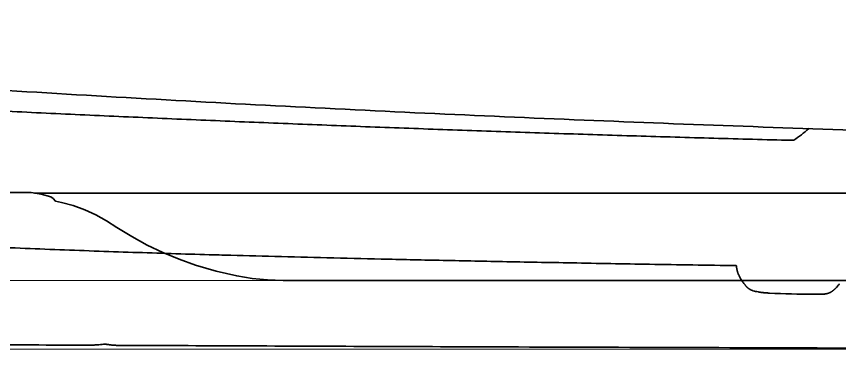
# Model space of a CAD drawing. Header units: millimetres. Extents: x 120 to 10915, y 515 to 8014.
# Drawn here: x 1441.3 to 1815.9, y 900.5 to 1052.3 of the extents above; entities that cross this region are included whole.
import ezdxf

# ---------------------------------------------------------------- set-up
doc = ezdxf.new("R2010")
doc.units = ezdxf.units.MM
doc.layers.get('0').update_dxf_attribs({"lineweight": 13})
for name, color, linetype, lineweight in [('201_Dimensions', 7, 'Continuous', 13), ('205_Chassis_top_view', 7, 'Continuous', 13), ('206_Cab_side_and_top_view', 7, 'Continuous', 13)]:
    doc.layers.add(name, color=color, linetype=linetype, lineweight=lineweight)

# ---------------------------------------------------------------- blocks, each defined once
blk = doc.blocks.new('2409089_1')
at = {"layer": '206_Cab_side_and_top_view', "color": 3, "lineweight": 35}
for p, q in [((1791.75, -1174.09), (1795.2, -1174.09)), ((1776.64, -1242.7), (1776.62, -1242.69)), ((1776.64, -1242.7), (1776.62, -1242.69)), ((1777.77, -1242.85), (1777.76, -1242.85)), ((1806.35, -1244.31), (1803.99, -1244.31))]:
    blk.add_line(p, q, dxfattribs=at)
for centre, radius, start, end in [((1608.66, 1490.14), 2717.57, 268.36656, 268.46665), ((1791.61, -1225.27), 23.87, 207.1489, 213.6865), ((1791.61, -1225.27), 23.87, 207.1489, 213.6865), ((1783.17, -1220.4), 23.23, 253.6819, 259.3571), ((1806.2, -790.01), 454.31, 267.2046, 269.7209)]:
    blk.add_arc(centre, radius, start, end, dxfattribs=at)
blk.add_ellipse((1840.29, -482.31), major_axis=(-69.68, -699.31), ratio=0.201493, start_param=0.168274, end_param=0.212911, dxfattribs=at)
for points, knots in [([(1053.95, -1117.65), (1077.39, -1120.53), (1124.73, -1125.91), (1196.38, -1133.02), (1269.06, -1139.38), (1341.84, -1145.01), (1414.47, -1150.03), (1486.76, -1154.48), (1559.21, -1158.46), (1631.68, -1162.01), (1704.16, -1165.16), (1776.61, -1167.95), (1849.09, -1170.41), (1897.41, -1171.84), (1921.57, -1172.51)], [0, 0, 0, 0, 70.845269, 142.945565, 215.996409, 289.699936, 361.944274, 434.404832, 506.975492, 579.610063, 652.102372, 724.612269, 797.122266, 869.644199, 869.644199, 869.644199, 869.644199]), ([(1791.75, -1174.09), (1780, -1173.78), (1756.5, -1173.13), (1721.26, -1172.09), (1686.02, -1170.97), (1650.78, -1169.77), (1615.54, -1168.5), (1580.31, -1167.15), (1545.08, -1165.73), (1509.86, -1164.24), (1474.63, -1162.66), (1439.41, -1161.02), (1404.2, -1159.3), (1368.99, -1157.5), (1333.78, -1155.63), (1298.58, -1153.68), (1263.39, -1151.66), (1228.2, -1149.57), (1193.03, -1147.4), (1157.86, -1145.15), (1122.69, -1142.83), (1087.52, -1140.44), (1052.28, -1137.96), (1016.98, -1135.41), (993.42, -1133.65), (981.65, -1132.76)], [0, 0, 0, 0, 35.259197, 70.518519, 105.777724, 141.036604, 176.294981, 211.552702, 246.809626, 282.066287, 317.327243, 352.586278, 387.843984, 423.1002, 458.35474, 493.607387, 528.857882, 564.105761, 599.350566, 634.592195, 669.830126, 705.064004, 740.360479, 775.82269, 811.234937, 811.234937, 811.234937, 811.234937]), ([(1305.33, -1216.26), (1306.25, -1216.31), (1308.79, -1216.46), (1313.67, -1216.74), (1320.63, -1217.15), (1329.96, -1217.7), (1341.49, -1218.36), (1354.91, -1219.11), (1369.49, -1219.89), (1386.2, -1220.74), (1404.72, -1221.64), (1424.16, -1222.51), (1442.93, -1223.3), (1460.96, -1224.01), (1478.78, -1224.67), (1496.41, -1225.27), (1513.85, -1225.83), (1525.42, -1226.17), (1531.2, -1226.33)], [0, 0, 0, 0, 2.779589, 7.631055, 14.639513, 23.71649, 35.669892, 49.281607, 64.025799, 79.470892, 99.495891, 119.631933, 137.870657, 155.860029, 173.748773, 191.364278, 208.77822, 226.100272, 226.100272, 226.100272, 226.100272]), ([(1768.95, -1231.27), (1755.76, -1231.06), (1730.82, -1230.66), (1695.36, -1230.04), (1663.48, -1229.44), (1634.54, -1228.86), (1607.89, -1228.28), (1582.95, -1227.69), (1559.15, -1227.08), (1543.6, -1226.66), (1535.94, -1226.46)], [0, 0, 0, 0, 39.577184, 74.810227, 106.419327, 135.219597, 161.648298, 186.386695, 210.063399, 233.057081, 233.057081, 233.057081, 233.057081]), ([(1769.27, -1233.18), (1769.26, -1233.12), (1769.23, -1232.98), (1769.19, -1232.78), (1769.15, -1232.58), (1769.12, -1232.36), (1769.08, -1232.15), (1769.04, -1231.92), (1769.01, -1231.69), (1768.98, -1231.48), (1768.96, -1231.34), (1768.95, -1231.27)], [0, 0, 0, 0, 0.199103, 0.404616, 0.61491, 0.8312, 1.052093, 1.277893, 1.508515, 1.742584, 1.937799, 1.937799, 1.937799, 1.937799]), ([(1769.27, -1233.19), (1769.29, -1233.24), (1769.31, -1233.34), (1769.35, -1233.5), (1769.38, -1233.65), (1769.42, -1233.81), (1769.47, -1233.96), (1769.51, -1234.11), (1769.56, -1234.26), (1769.61, -1234.43), (1769.67, -1234.6), (1769.74, -1234.79), (1769.82, -1234.98), (1769.91, -1235.19), (1770.01, -1235.41), (1770.12, -1235.65), (1770.24, -1235.9), (1770.33, -1236.07), (1770.37, -1236.16)], [0, 0, 0, 0, 0.162598, 0.322811, 0.481386, 0.638877, 0.795709, 0.953895, 1.114075, 1.276969, 1.465942, 1.664688, 1.875592, 2.101774, 2.345729, 2.607887, 2.887432, 3.183921, 3.183921, 3.183921, 3.183921]), ([(1769.27, -1233.19), (1769.29, -1233.24), (1769.31, -1233.34), (1769.35, -1233.5), (1769.38, -1233.65), (1769.42, -1233.81), (1769.47, -1233.96), (1769.51, -1234.11), (1769.56, -1234.26), (1769.61, -1234.43), (1769.67, -1234.6), (1769.74, -1234.79), (1769.82, -1234.98), (1769.91, -1235.19), (1770.01, -1235.41), (1770.12, -1235.65), (1770.24, -1235.9), (1770.33, -1236.07), (1770.37, -1236.16)], [0, 0, 0, 0, 0.162598, 0.322811, 0.481386, 0.638877, 0.795709, 0.953895, 1.114075, 1.276969, 1.465942, 1.664688, 1.875592, 2.101774, 2.345729, 2.607887, 2.887432, 3.183921, 3.183921, 3.183921, 3.183921]), ([(1771.75, -1238.51), (1771.85, -1238.65), (1772.04, -1238.93), (1772.32, -1239.33), (1772.61, -1239.72), (1772.86, -1240.02), (1773.06, -1240.26), (1773.21, -1240.44), (1773.36, -1240.61), (1773.51, -1240.77), (1773.66, -1240.93), (1773.8, -1241.07), (1773.94, -1241.2), (1774.08, -1241.33), (1774.23, -1241.45), (1774.38, -1241.58), (1774.53, -1241.69), (1774.68, -1241.8), (1774.83, -1241.9), (1774.98, -1242), (1775.13, -1242.08), (1775.27, -1242.16), (1775.44, -1242.25), (1775.62, -1242.33), (1775.82, -1242.42), (1776.01, -1242.49), (1776.17, -1242.55), (1776.31, -1242.6), (1776.43, -1242.64), (1776.53, -1242.67), (1776.59, -1242.69), (1776.62, -1242.69)], [0, 0, 0, 0, 0.51263, 1.011189, 1.492553, 1.951288, 2.191901, 2.427411, 2.652671, 2.873258, 3.084207, 3.291053, 3.485798, 3.67722, 3.855756, 4.057335, 4.250738, 4.438485, 4.618649, 4.792688, 4.965589, 5.125338, 5.284601, 5.522404, 5.738732, 5.938037, 6.113852, 6.264115, 6.388409, 6.489941, 6.578011, 6.578011, 6.578011, 6.578011]), ([(1815.94, -1239.48), (1815.8, -1239.65), (1815.55, -1239.98), (1815.17, -1240.45), (1814.81, -1240.87), (1814.49, -1241.22), (1814.2, -1241.53), (1813.94, -1241.8), (1813.68, -1242.05), (1813.43, -1242.27), (1813.2, -1242.47), (1812.98, -1242.64), (1812.78, -1242.8), (1812.57, -1242.95), (1812.37, -1243.08), (1812.17, -1243.21), (1811.97, -1243.32), (1811.77, -1243.43), (1811.58, -1243.52), (1811.38, -1243.61), (1811.19, -1243.7), (1810.99, -1243.77), (1810.79, -1243.84), (1810.59, -1243.91), (1810.37, -1243.97), (1810.14, -1244.02), (1809.91, -1244.07), (1809.7, -1244.12), (1809.49, -1244.15), (1809.3, -1244.18), (1809.11, -1244.2), (1808.89, -1244.23), (1808.66, -1244.25), (1808.4, -1244.27), (1808.12, -1244.28), (1807.73, -1244.3), (1807.14, -1244.31), (1806.64, -1244.31), (1806.35, -1244.31)], [0, 0, 0, 0, 0.650026, 1.271935, 1.800992, 2.306989, 2.692548, 3.064719, 3.431689, 3.786221, 4.0714, 4.349515, 4.604585, 4.854552, 5.099953, 5.341354, 5.564327, 5.784825, 6.003329, 6.22032, 6.430792, 6.640714, 6.850503, 7.060556, 7.291652, 7.524039, 7.758128, 7.99427, 8.186404, 8.380334, 8.576144, 8.773883, 9.023311, 9.275856, 9.564913, 9.857256, 10.445814, 11.341677, 11.341677, 11.341677, 11.341677])]:
    blk.add_open_spline(points, degree=3, knots=knots, dxfattribs=at)
blk.add_open_spline([(1784.05, -1243.77), (1783.01, -1243.72), (1781.97, -1243.67), (1780.93, -1243.56), (1779.9, -1243.43), (1778.88, -1243.24)], degree=5, dxfattribs=at)
blk = doc.blocks.new('2470071')
at = {"layer": '206_Cab_side_and_top_view', "color": 3, "lineweight": 35}
for p, q in [((1481.71, -1267.04), (1481.83, -1267.06)), ((1519.43, -1267.73), (1486.96, -1267.59))]:
    blk.add_line(p, q, dxfattribs=at)
for points in [[(1422.36, -1267.3, 0.000071), (1474.22, -1267.53)], [(1519.43, -1267.73, 0.000146), (1634.28, -1268.2)], [(1634.28, -1268.2, 0.000155), (1796.47, -1268.76)], [(1796.47, -1268.76, 0.000299), (2092.06, -1269.52)]]:
    blk.add_lwpolyline(points, format="xyb", dxfattribs=at)
blk.add_arc((1437.51, -777.15), 491.88, 274.8109, 275.1552, dxfattribs=at)
for points, knots in [([(1478.76, -1267.3), (1478.48, -1267.32), (1477.93, -1267.37), (1477.08, -1267.43), (1476.25, -1267.49), (1475.46, -1267.52), (1474.78, -1267.53), (1474.38, -1267.53), (1474.22, -1267.53)], [0, 0, 0, 0, 0.844783, 1.679961, 2.537961, 3.356349, 4.050275, 4.555117, 4.555117, 4.555117, 4.555117]), ([(1481.83, -1267.06), (1481.95, -1267.08), (1482.19, -1267.11), (1482.55, -1267.17), (1482.92, -1267.22), (1483.29, -1267.27), (1483.66, -1267.33), (1484.03, -1267.37), (1484.39, -1267.42), (1484.73, -1267.46), (1485.03, -1267.49), (1485.31, -1267.51), (1485.58, -1267.54), (1485.86, -1267.55), (1486.13, -1267.57), (1486.41, -1267.58), (1486.68, -1267.59), (1486.87, -1267.59), (1486.96, -1267.59)], [0, 0, 0, 0, 0.366134, 0.735222, 1.10663, 1.47923, 1.851751, 2.223111, 2.592787, 2.961135, 3.236906, 3.512692, 3.788518, 4.064217, 4.339667, 4.614795, 4.889577, 5.164014, 5.164014, 5.164014, 5.164014])]:
    blk.add_open_spline(points, degree=3, knots=knots, dxfattribs=at)
blk = doc.blocks.new('2833342_1')
at = {"layer": '205_Chassis_top_view', "color": 3, "lineweight": 35}
blk.add_line((1449.544992, -1198.179161), (2450.455008, -1198.179161), dxfattribs=at)
blk.add_lwpolyline([(2337.292725, -1238), (1562.707275, -1238), (1555.630371, -1237.786011), (1548.584595, -1237.089233), (1541.602783, -1235.913086), (1532.254639, -1233.70752), (1522.800781, -1230.977661), (1515.294678, -1228.331665), (1507.940796, -1225.288208), (1500.76001, -1221.855957), (1493.773193, -1218.044678), (1487, -1213.865234), (1482.342896, -1210.788574), (1477.456055, -1208.091675), (1472.370361, -1205.791382), (1467.118042, -1203.902344), (1461.7323, -1202.436401), (1459, -1201.865234), (1458.023071, -1200.658691), (1457, -1199.865234), (1452.504761, -1198.708984), (1447.92334, -1197.964111), (1431.5, -1197.865234)], dxfattribs=at)
blk = doc.blocks.new('BLOCK94')
at = {"layer": '201_Dimensions', "color": 2, "lineweight": 18}
blk.add_line((2000, -1269.319824), (243, -1269.319824), dxfattribs=at)
blk = doc.blocks.new('BLOCK108')
at = {"layer": '201_Dimensions', "color": 2, "lineweight": 18}
blk.add_line((1950, -1238), (318, -1238), dxfattribs=at)

msp = doc.modelspace()

# ---------------------------------------------------------------- block references
at = {"color": 7, "lineweight": 35}
for name in ['2833342_1', '2470071', '2409089_1']:
    msp.add_blockref(name, (0, 2170), dxfattribs=at)
at = {"layer": '201_Dimensions', "lineweight": 0}
for name in ['BLOCK94', 'BLOCK108']:
    msp.add_blockref(name, (0, 2170), dxfattribs=at)

doc.saveas('drawing.dxf')
